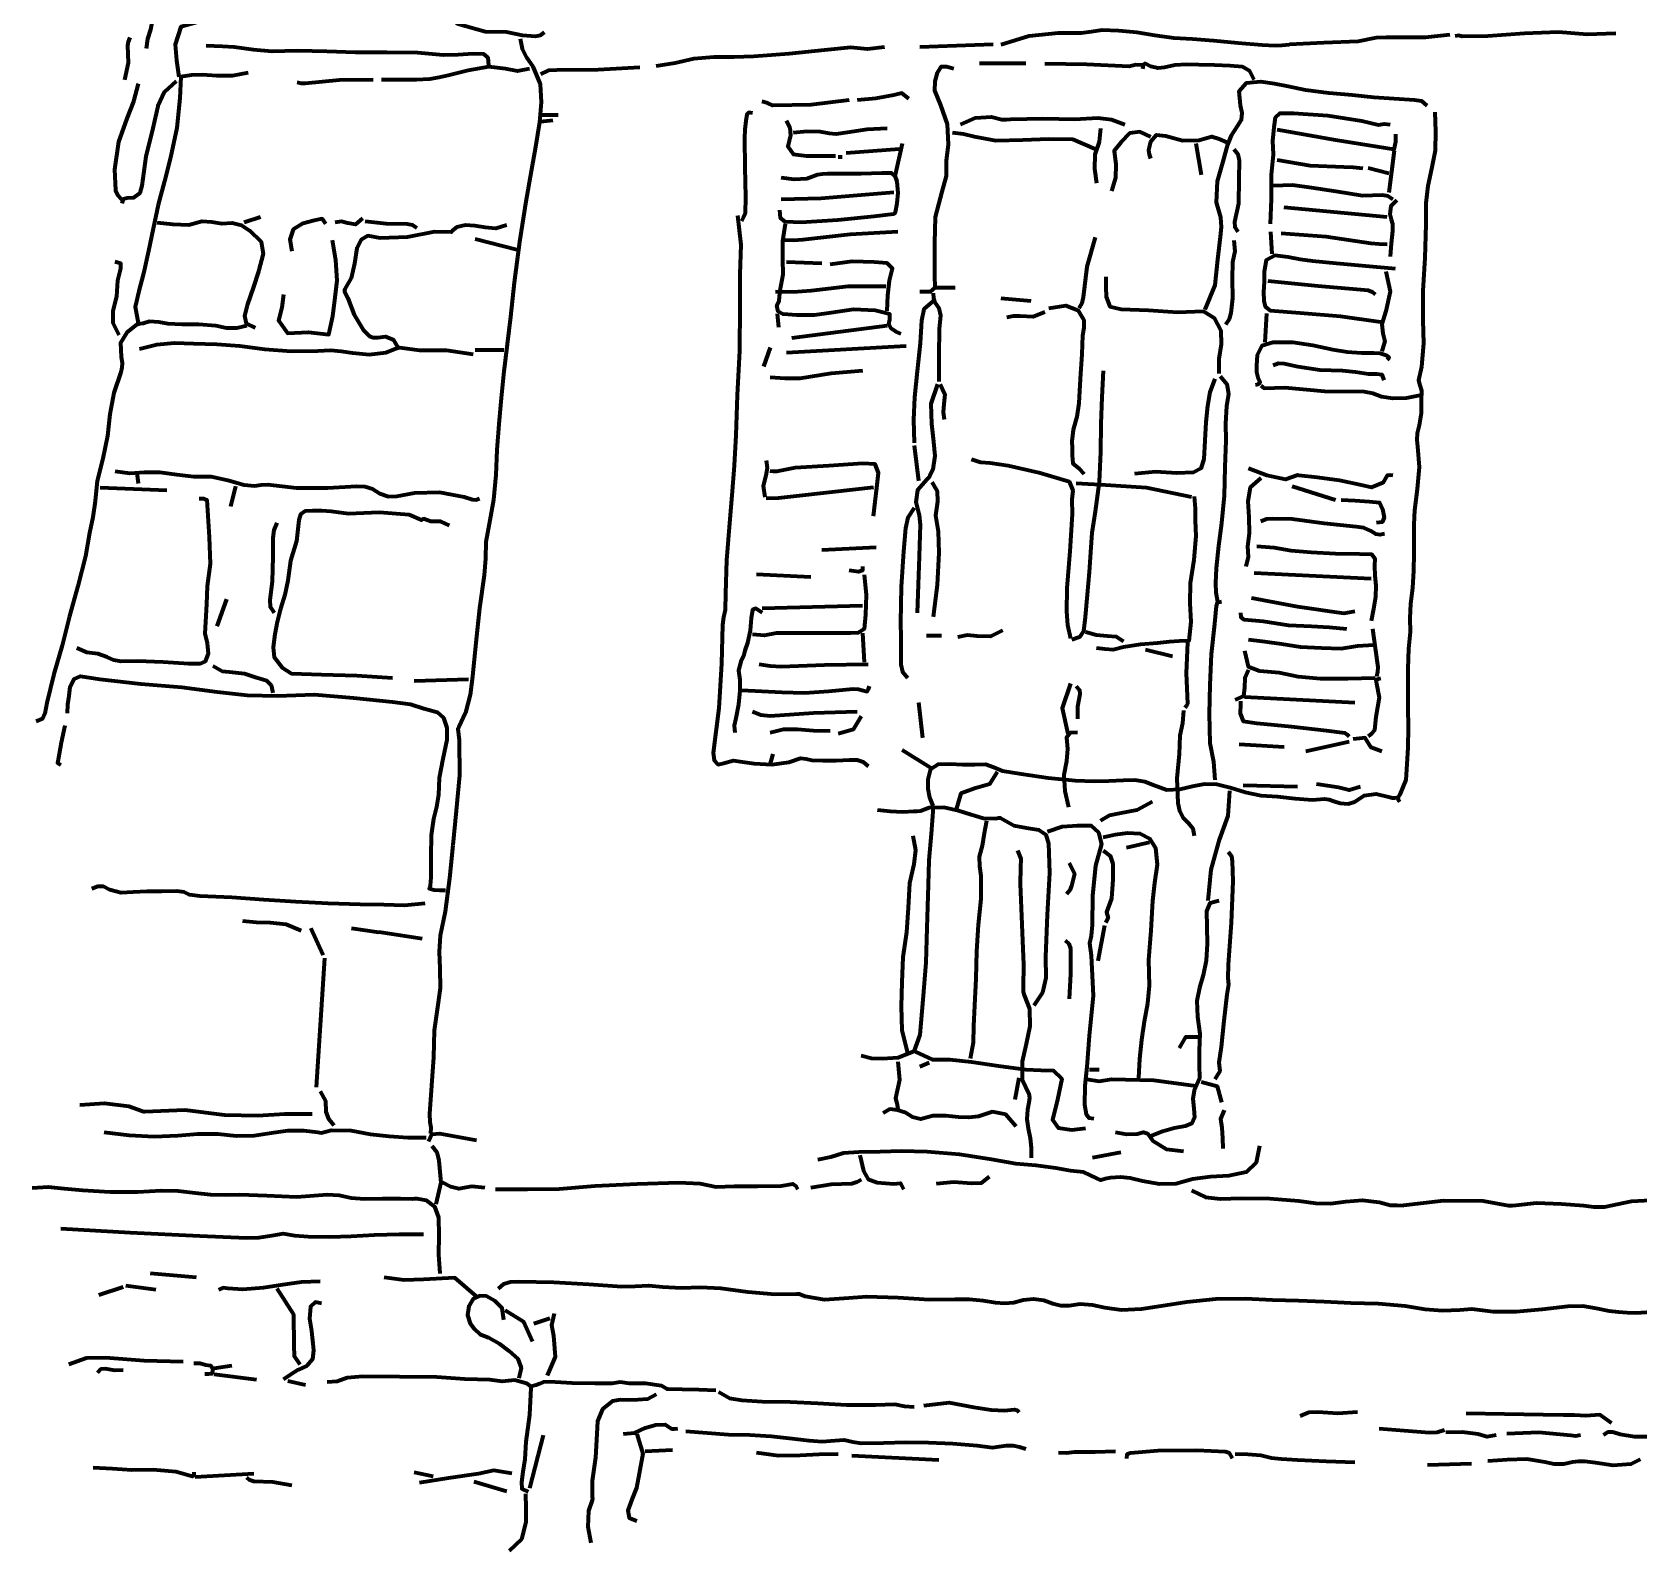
# Model space of a CAD drawing. Header units: inches. Extents: x 9 to 110, y 6 to 115.
# Drawn here: x 8.6 to 60.2, y 5.9 to 54.6 of the extents above; entities that cross this region are included whole.
import ezdxf

# ---------------------------------------------------------------- set-up
doc = ezdxf.new("R2010")
doc.units = ezdxf.units.IN
doc.header["$MEASUREMENT"] = 0
doc.layers.add('Calque 1', color=7, linetype='Continuous')

msp = doc.modelspace()

# ---------------------------------------------------------------- linework, layer by layer
at = {"layer": 'Calque 1', "color": 7, "lineweight": 70, "true_color": 0xffffff}
for points in [[(13.319, 57.491), (12.911, 57.242), (12.789, 56.807), (12.662, 56.115), (12.535, 55.291), (12.411, 54.647), (12.312, 54.354), (12.273, 54.045)], [(21.518, 55.397), (22.264, 54.839), (23.143, 54.584), (23.824, 54.582), (24.346, 54.473), (24.759, 54.437), (24.918, 54.47), (25.05, 54.569)], [(13.886, 54.874), (13.379, 54.74), (13.197, 54.176), (13.242, 53.653), (13.319, 53.13)], [(11.749, 54.394), (11.691, 54.259), (11.669, 54.135), (11.694, 53.581), (11.575, 53.042)], [(23.262, 53.5), (23.244, 53.739), (23.096, 53.861), (22.754, 53.868), (22.276, 53.837), (21.804, 53.834), (20.984, 53.899), (19.984, 53.911), (18.987, 53.912), (18.06, 53.947), (17.126, 53.972), (16.307, 53.95), (15.707, 54.003), (15.094, 54.083), (14.715, 54.108), (14.453, 54.12), (14.192, 54.133)], [(24.265, 54.351), (24.333, 54.037), (24.469, 53.753), (24.672, 53.467), (24.912, 52.904), (24.943, 52.317), (24.885, 51.68), (24.764, 50.892), (24.618, 50.106), (24.454, 49.139), (24.249, 47.842), (24.072, 46.54), (23.956, 45.434), (23.845, 44.557), (23.739, 43.679), (23.661, 42.829), (23.579, 41.999), (23.518, 41.166), (23.486, 40.361), (23.412, 39.569), (23.269, 38.793), (23.165, 38.216), (23.15, 37.684), (23.113, 37.153), (22.957, 36.089), (22.84, 34.983), (22.74, 33.906), (22.662, 33.31), (22.513, 32.735), (22.3, 32.279), (22.279, 32.249), (22.264, 32.218), (22.305, 31.862), (22.318, 30.724), (22.212, 29.592), (22.103, 28.493), (22.005, 27.428), (21.857, 26.366), (21.703, 25.599), (21.671, 25.07), (21.69, 24.535), (21.697, 23.903), (21.6, 23.226), (21.512, 22.548), (21.482, 21.691), (21.42, 20.784), (21.353, 19.876), (21.364, 19.61), (21.403, 19.431), (21.387, 19.246)], [(39.441, 54.176), (37.086, 54.089)], [(39.703, 54.176), (40.601, 54.448), (41.525, 54.542), (42.262, 54.545), (42.602, 54.593), (42.943, 54.64), (43.458, 54.621), (44.047, 54.567), (44.628, 54.471), (45.234, 54.386), (45.841, 54.349), (46.507, 54.3), (47.291, 54.226), (48.076, 54.157), (48.489, 54.135), (48.718, 54.154), (48.948, 54.176)], [(54.093, 54.482), (53.311, 54.393), (52.524, 54.398), (52.048, 54.391), (51.728, 54.38), (51.157, 54.267), (50.051, 54.226), (48.948, 54.176)], [(59.414, 54.525), (58.497, 54.493), (57.582, 54.566), (56.492, 54.523), (55.316, 54.434), (54.493, 54.428), (54.381, 54.456), (54.268, 54.438)], [(35.952, 54.089), (35.415, 54.02), (34.872, 54.071), (34.034, 53.987), (32.901, 53.877), (31.766, 53.787), (31.121, 53.767), (30.475, 53.767), (29.842, 53.712), (29.237, 53.57), (28.626, 53.479)], [(15.543, 53.261), (15.039, 53.168), (14.53, 53.164), (14.072, 53.196), (13.724, 53.183), (13.384, 53.132), (13.349, 52.451), (13.254, 51.496), (13.045, 50.55), (12.852, 49.789), (12.649, 49.029), (12.494, 48.274), (12.347, 47.549), (12.181, 46.823), (12.03, 46.26), (11.92, 45.756), (12.011, 45.237)], [(24.57, 53.391), (24.178, 53.32), (23.795, 53.389), (23.265, 53.451), (22.603, 53.341), (21.96, 53.182), (21.667, 53.116), (21.366, 53.056), (20.933, 53.041), (20.375, 53.041), (19.817, 53.042)], [(28.103, 53.435), (26.774, 53.357), (25.442, 53.347), (25.167, 53.341), (24.919, 53.217)], [(38.176, 53.391), (37.959, 53.458), (37.76, 53.451), (37.648, 53.266), (37.571, 52.989), (37.565, 52.693), (37.748, 52.221), (37.97, 51.618), (37.996, 50.96), (37.932, 50.443), (37.933, 49.946), (37.79, 49.451), (37.586, 48.631), (37.565, 47.805), (37.565, 47.164), (37.564, 46.772), (37.566, 46.362), (37.426, 46.24), (37.25, 46.24), (37.086, 46.24)], [(40.487, 53.566), (39.005, 53.566)], [(41.098, 53.566), (42.451, 53.542), (43.801, 53.477), (44.018, 53.527), (44.238, 53.522)], [(47.814, 53.042), (47.68, 53.318), (47.44, 53.457), (47.046, 53.485), (46.542, 53.503), (46.039, 53.518), (45.642, 53.526), (45.272, 53.513), (44.935, 53.435), (44.72, 53.413), (44.496, 53.47), (44.322, 53.563), (44.255, 53.512), (44.238, 53.391)], [(12.011, 52.912), (11.865, 52.341), (11.646, 51.793), (11.378, 51.053), (11.255, 50.162), (11.287, 49.5), (11.358, 49.338), (11.488, 49.205)], [(13.232, 52.999), (12.853, 52.65), (12.646, 52.197), (12.483, 51.492), (12.262, 50.576), (12.132, 49.641), (12.064, 49.403), (11.864, 49.253), (11.657, 49.24), (11.533, 49.215), (11.488, 49.074)], [(19.555, 53.042), (18.462, 53.027), (17.374, 52.915), (17.245, 52.925), (17.113, 52.955)], [(36.737, 52.432), (36.517, 52.606), (36.259, 52.549), (35.675, 52.437), (35.08, 52.388)], [(46.244, 45.673), (46.564, 46.451), (46.651, 47.279), (46.734, 48.003), (46.768, 48.315), (46.741, 48.626), (46.602, 49.099), (46.638, 49.789), (46.835, 50.461), (46.961, 50.929), (47.088, 51.252), (47.278, 51.555), (47.406, 51.76), (47.432, 51.98), (47.38, 52.215), (47.331, 52.674), (47.567, 52.944), (48.032, 52.983), (48.47, 52.923), (48.905, 52.836), (49.461, 52.716), (50.209, 52.618), (50.959, 52.552), (51.651, 52.486), (52.305, 52.438), (52.96, 52.4), (53.188, 52.364), (53.271, 52.29), (53.352, 52.214)], [(34.818, 52.388), (33.602, 52.237), (32.376, 52.22), (32.209, 52.286), (32.027, 52.345)], [(25.312, 51.734), (24.919, 51.691)], [(25.486, 51.909), (24.963, 51.909)], [(31.722, 51.974), (31.607, 51.991), (31.542, 51.922), (31.51, 51.726), (31.477, 51.447), (31.464, 51.167), (31.477, 50.225), (31.494, 49.283), (31.489, 48.751), (31.436, 48.629), (31.373, 48.507)], [(32.812, 51.734), (32.921, 51.508), (32.936, 51.259), (32.858, 50.899), (33.028, 50.655), (33.448, 50.6), (33.915, 50.599), (34.382, 50.6)], [(38.394, 51.603), (38.88, 51.815), (39.39, 51.856), (39.725, 51.767), (39.865, 51.765), (40.008, 51.779), (41.036, 51.803), (42.066, 51.781), (42.799, 51.814), (43.243, 51.766), (43.671, 51.603)], [(48.337, 48.42), (48.367, 49.211), (48.369, 50.005), (48.438, 50.641), (48.414, 51.077), (48.462, 51.516), (48.497, 51.826), (48.651, 51.974), (49.08, 51.974), (50.179, 51.893), (51.268, 51.727), (51.805, 51.594), (51.99, 51.629), (52.175, 51.603)], [(53.614, 51.996), (53.636, 51.384), (53.621, 50.775), (53.504, 50.18), (53.386, 49.635), (53.327, 49.085), (53.324, 48.397), (53.286, 47.332), (53.23, 46.268), (53.225, 45.33), (53.246, 44.581), (53.183, 43.836), (53.083, 43.402), (53.13, 43.241), (53.182, 43.072), (53.177, 42.747), (53.17, 42.349), (53.111, 41.957), (53.044, 41.707), (53.029, 41.491), (53.053, 41.283), (53.114, 40.61), (53.049, 39.912), (52.957, 39.232), (52.936, 38.775), (52.942, 38.318), (52.935, 37.845), (52.926, 37.294), (52.899, 36.746), (52.829, 36.233), (52.815, 35.774), (52.819, 35.318), (52.771, 34.786), (52.746, 34.163), (52.745, 33.538), (52.745, 32.904), (52.757, 32.264), (52.741, 31.627), (52.711, 31.091), (52.678, 30.588), (52.487, 30.115), (52.424, 30.015), (52.431, 29.946), (52.48, 29.886)], [(36.039, 51.473), (35.399, 51.44), (34.765, 51.349), (34.41, 51.292), (34.183, 51.315), (33.89, 51.371), (33.46, 51.382), (33.03, 51.342)], [(42.712, 50.818), (41.995, 51.122), (41.226, 51.133), (40.393, 51.099), (39.532, 51.077), (38.845, 51.207), (38.493, 51.295), (38.133, 51.342)], [(42.886, 51.473), (42.841, 51.048), (42.707, 50.646), (42.697, 50.182), (42.755, 49.728)], [(44.499, 51.211), (44.16, 51.374), (43.826, 51.33), (43.551, 51.037), (43.329, 50.76), (43.382, 50.327), (43.365, 49.897), (43.235, 49.467)], [(44.499, 50.513), (44.456, 50.643), (44.432, 50.782), (44.505, 51.056), (44.679, 51.27), (44.975, 51.245), (45.516, 51.087), (46.056, 51.104), (46.453, 51.221), (46.697, 51.149), (46.942, 51.036)], [(52.349, 51.298), (52.35, 51.054), (52.299, 50.8), (50.427, 51.107), (48.555, 51.429)], [(34.6, 50.557), (34.47, 50.557)], [(36.432, 50.818), (34.731, 50.688)], [(36.519, 50.993), (36.301, 49.99)], [(45.939, 50.993), (46.113, 49.99)], [(47.16, 50.818), (47.293, 50.652), (47.332, 50.452), (47.326, 49.857), (47.313, 49.069), (47.186, 48.488), (47.198, 48.314), (47.29, 48.158)], [(52.305, 50.775), (52.131, 49.423)], [(32.638, 49.903), (33.055, 49.852), (33.468, 49.874), (33.81, 49.998), (33.962, 50.028), (34.127, 50.032), (34.541, 50.033), (35.207, 50.031), (35.873, 50.056), (36.168, 50.058), (36.287, 49.958), (36.354, 49.774), (36.381, 49.419), (36.348, 49.072), (36.302, 48.794), (36.286, 48.747), (36.248, 48.727), (35.629, 48.656), (34.458, 48.537), (33.282, 48.463), (32.772, 48.479), (32.618, 48.605), (32.594, 48.856)], [(48.555, 50.47), (49.616, 50.292), (50.692, 50.247), (50.997, 50.238), (51.302, 50.208)], [(52.131, 50.033), (51.477, 50.208)], [(52.262, 49.205), (52.108, 49.302), (51.934, 49.342), (51.288, 49.319), (50.433, 49.461), (49.658, 49.575), (49.044, 49.657), (48.424, 49.641)], [(36.257, 49.423), (35.734, 49.378), (35.211, 49.337), (33.926, 49.237), (32.638, 49.205)], [(52.393, 49.183), (52.203, 48.982), (52.172, 48.728), (52.215, 48.556), (52.254, 48.424), (52.249, 48.196), (52.213, 47.784), (52.175, 47.373)], [(12.622, 48.464), (13.126, 48.41), (13.634, 48.386), (14.07, 48.51), (14.374, 48.479), (14.698, 48.427), (15.03, 48.454), (15.323, 48.374), (15.587, 48.202), (15.958, 47.842), (16.026, 47.455), (15.877, 46.893), (15.697, 46.37), (15.516, 45.847), (15.419, 45.472), (15.473, 45.219), (15.761, 45.084)], [(15.936, 48.638), (15.413, 48.464)], [(18.029, 48.42), (17.969, 48.512), (17.914, 48.582), (17.655, 48.528), (17.294, 48.427), (16.989, 48.237), (16.882, 47.916), (16.939, 47.548)], [(19.207, 48.594), (18.988, 48.399), (18.734, 48.438), (18.53, 48.493), (18.334, 48.464)], [(19.294, 48.507), (19.968, 48.435), (20.646, 48.422), (20.816, 48.39), (20.951, 48.289)], [(31.242, 48.682), (31.344, 47.743), (31.31, 46.803), (31.315, 45.783), (31.3, 44.349), (31.225, 42.92), (31.183, 41.643), (31.137, 40.672), (31.063, 39.703), (30.969, 38.689), (30.889, 37.628), (30.853, 36.565), (30.843, 36.043), (30.794, 35.801), (30.755, 35.555), (30.721, 34.315), (30.636, 32.882), (30.457, 31.456), (30.49, 31.219), (30.622, 31.078), (30.8, 31.119), (31.108, 31.203), (31.402, 31.168), (31.779, 31.109), (32.342, 31.08), (32.889, 31.156), (33.26, 31.278), (33.447, 31.261), (33.624, 31.217), (33.972, 31.208), (34.403, 31.205), (34.834, 31.228), (35.082, 31.232), (35.269, 31.159), (35.429, 31.02)], [(52.087, 48.638), (48.773, 48.943)], [(23.829, 48.376), (23.488, 48.268), (23.142, 48.305), (22.808, 48.358), (22.509, 48.378), (22.238, 48.313), (22.084, 48.191), (22.076, 48.169), (22.057, 48.156), (21.517, 48.165), (20.653, 47.991), (19.775, 47.965), (19.379, 48.034), (19.163, 47.901), (19.032, 47.635), (18.95, 47.15), (18.842, 46.673), (18.639, 46.321), (18.632, 46.292), (18.635, 46.258), (18.735, 46.034), (18.945, 45.506), (19.226, 45.019), (19.438, 44.82), (19.553, 44.779), (19.701, 44.777), (19.951, 44.801), (20.188, 44.706), (20.34, 44.452)], [(22.826, 47.94), (24.156, 47.591)], [(32.769, 48.42), (32.688, 47.861), (32.687, 47.282), (32.691, 46.793), (32.594, 46.283)], [(36.388, 48.158), (34.858, 48.077), (33.334, 47.903), (33.034, 47.883), (32.725, 47.897)], [(42.712, 47.984), (42.452, 47.037), (42.325, 46.064), (42.288, 45.876), (42.188, 45.716)], [(48.337, 48.158), (48.381, 47.461)], [(48.686, 48.115), (50.13, 48.009), (51.563, 47.8), (51.826, 47.781), (52.087, 47.766)], [(16.677, 46.152), (16.625, 45.731), (16.515, 45.318), (16.806, 44.909), (17.471, 44.946), (18.129, 44.867), (18.254, 45.455), (18.337, 46.052), (18.392, 46.597), (18.352, 47.249), (18.247, 47.897)], [(47.16, 47.897), (47.198, 47.539), (47.122, 47.186), (47.107, 46.657), (47.121, 46.04), (47.066, 45.558), (47.014, 45.361), (46.898, 45.193)], [(11.401, 44.844), (11.209, 45.231), (11.211, 45.631), (11.329, 46.093), (11.361, 46.607), (11.451, 46.985), (11.459, 47.147), (11.27, 47.199)], [(32.812, 47.199), (33.946, 47.155)], [(36.039, 45.629), (36.062, 46.12), (36.118, 46.605), (36.211, 46.989), (36.044, 47.16), (35.628, 47.194), (34.915, 47.209), (34.208, 47.112)], [(52.349, 46.981), (51.4, 47.061), (50.452, 47.143), (49.689, 47.217), (49.295, 47.276), (48.904, 47.349), (48.483, 47.399), (48.201, 47.258), (48.134, 46.895), (48.138, 46.564), (48.119, 46.238), (48.13, 45.954), (48.173, 45.763), (48.33, 45.639), (49.288, 45.566), (50.582, 45.454), (51.869, 45.28)], [(35.996, 46.414), (34.791, 46.408), (33.601, 46.269), (33.027, 46.223), (32.464, 46.24)], [(43.06, 46.719), (43.06, 46.552), (43.06, 46.384), (43.067, 46.073), (43.181, 45.767), (43.552, 45.681), (44.422, 45.65), (45.36, 45.589), (46.185, 45.622), (46.529, 45.405), (46.751, 45.003), (46.755, 44.561), (46.684, 44.094), (46.68, 43.623)], [(48.25, 46.588), (49.863, 46.435), (51.477, 46.291), (51.606, 46.236), (51.695, 46.152)], [(52.044, 46.894), (52.175, 46.248), (52.037, 45.619), (51.912, 45.205), (51.941, 44.898), (52.005, 44.645), (51.951, 44.472), (51.913, 44.321)], [(36.475, 44.888), (36.311, 44.961), (36.166, 45.067), (36.099, 45.2), (36.126, 45.349), (36.127, 45.522), (35.661, 45.642), (34.961, 45.67), (34.246, 45.563), (33.705, 45.486), (33.143, 45.493), (32.707, 45.518), (32.541, 45.603), (32.506, 45.8), (32.571, 45.962), (32.585, 46.078), (32.594, 46.196)], [(37.522, 45.934), (37.218, 45.683), (37.141, 45.319), (37.101, 44.591), (37.004, 43.694), (36.921, 42.858), (36.887, 42.131), (36.912, 41.399)], [(37.522, 46.196), (37.525, 46.039), (37.571, 45.891), (37.704, 45.711), (37.748, 45.482), (37.709, 45.044), (37.703, 44.202), (37.697, 43.361)], [(38.22, 46.37), (37.609, 46.37)], [(40.662, 45.934), (39.703, 46.021)], [(32.507, 45.542), (32.551, 45.106)], [(41.098, 45.585), (40.72, 45.435), (40.313, 45.456), (40.093, 45.454), (39.877, 45.411)], [(41.229, 45.716), (41.775, 45.805), (42.156, 45.649), (42.353, 45.328), (42.355, 45.081), (42.312, 44.838), (42.288, 44.234), (42.236, 43.449), (42.195, 42.663), (42.123, 42.233), (42.011, 41.815), (41.97, 41.453), (41.977, 41.223), (41.974, 40.995), (41.996, 40.73), (42.199, 40.576), (42.363, 40.396)], [(48.206, 45.542), (48.163, 44.626)], [(15.5, 45.149), (15.174, 45.068), (14.846, 45.077), (14.498, 45.144), (13.956, 45.195), (13.417, 45.19), (12.961, 45.208), (12.672, 45.266), (12.378, 45.283), (12.175, 45.227), (12.068, 45.209), (11.957, 45.176), (11.647, 44.937), (11.448, 44.6), (11.461, 44.151), (11.496, 43.949), (11.49, 43.809), (11.45, 43.664), (11.235, 42.998), (11.099, 42.314), (11.028, 41.62), (10.875, 40.89), (10.695, 40.178), (10.634, 39.521), (10.559, 39.008), (10.455, 38.509), (10.325, 37.764), (10.078, 36.797), (9.811, 35.837), (9.574, 34.898), (9.307, 33.98), (9.079, 33.052), (9.022, 32.715), (8.947, 32.541), (8.74, 32.459)], [(36.039, 45.149), (32.987, 44.757)], [(12.055, 44.408), (12.615, 44.548), (13.184, 44.599), (13.79, 44.584), (14.53, 44.561), (15.272, 44.51), (16.07, 44.397), (16.92, 44.332), (17.776, 44.346), (18.186, 44.363), (18.524, 44.339), (18.892, 44.287), (19.423, 44.233), (19.957, 44.29), (20.28, 44.419), (20.345, 44.443), (20.41, 44.451), (21.039, 44.368), (21.906, 44.366), (22.761, 44.234)], [(23.742, 44.364), (22.826, 44.364)], [(32.289, 44.452), (32.071, 43.841)], [(36.65, 44.495), (32.812, 44.277)], [(47.857, 43.252), (47.949, 43.279), (48.005, 43.331), (47.952, 43.452), (47.896, 43.658), (47.9, 43.868), (47.921, 44.22), (48.067, 44.515), (48.424, 44.622), (49.051, 44.621), (49.701, 44.533), (50.339, 44.392), (50.802, 44.313), (51.262, 44.285), (51.66, 44.281), (51.861, 44.27), (52.046, 44.209), (52.133, 44.14), (52.135, 44.124), (52.131, 44.107), (52.12, 44.09), (52.104, 44.075), (52.087, 44.059)], [(48.424, 43.885), (48.598, 43.949), (48.775, 43.94), (49.213, 43.84), (49.927, 43.735), (50.648, 43.715), (51.067, 43.675), (51.484, 43.61), (51.754, 43.612), (51.914, 43.584), (51.978, 43.405)], [(35.254, 43.71), (34.246, 43.622), (33.247, 43.458), (32.771, 43.454), (32.289, 43.492)], [(42.973, 43.71), (42.924, 42.856), (42.901, 42.001), (42.89, 41.106), (42.84, 40.147), (42.716, 39.189), (42.61, 38.508), (42.569, 37.885), (42.523, 37.243), (42.456, 36.522), (42.389, 35.8), (42.336, 35.351), (42.21, 35.161), (41.97, 35.076)], [(46.549, 43.449), (46.389, 43.025), (46.323, 42.58), (46.264, 42.063), (46.228, 41.47), (46.2, 40.876), (46.101, 40.573), (45.856, 40.448), (45.337, 40.42), (44.655, 40.464), (43.976, 40.396)], [(46.724, 43.536), (46.936, 43.275), (46.989, 42.97), (46.923, 42.575), (46.9, 42.019), (46.908, 41.466), (46.879, 40.616), (46.856, 39.692), (46.769, 38.816), (46.667, 38.097), (46.592, 37.374), (46.574, 36.897), (46.591, 36.595), (46.636, 36.297)], [(37.653, 43.274), (37.442, 42.65), (37.463, 42.007), (37.53, 41.426), (37.569, 40.981), (37.505, 40.538), (37.415, 40.342), (37.371, 40.277), (37.309, 40.216), (37.019, 39.88), (36.962, 39.489), (37.068, 39.073), (37.099, 38.764), (37.087, 38.45), (37.065, 37.747), (37.033, 36.847), (36.999, 35.948)], [(37.74, 43.274), (37.887, 42.96), (37.862, 42.621), (37.837, 42.379), (37.871, 42.14)], [(48.032, 43.231), (48.085, 43.187), (48.138, 43.152), (48.8, 43.175), (50.071, 43.056), (51.348, 43.041), (51.619, 42.992), (51.902, 42.879), (52.263, 42.832), (52.701, 42.834), (53.134, 42.925)], [(36.912, 41.312), (37.042, 40.178)], [(32.158, 40.832), (32.196, 40.597), (32.15, 40.346), (32.061, 40.012), (32.115, 39.655)], [(35.603, 39.044), (35.653, 39.498), (35.705, 39.952), (35.762, 40.429), (35.656, 40.707), (35.256, 40.734), (34.171, 40.662), (33.086, 40.59), (32.5, 40.478), (32.395, 40.478), (32.289, 40.483)], [(38.743, 40.876), (39.037, 40.78), (39.343, 40.754), (39.924, 40.67), (40.907, 40.448), (41.88, 40.155), (42.002, 39.866), (41.969, 39.581), (41.972, 39.11), (41.901, 37.92), (41.805, 36.731), (41.798, 35.988), (41.828, 35.55), (41.927, 35.119)], [(11.27, 40.483), (11.739, 40.42), (12.211, 40.455), (12.702, 40.455), (13.253, 40.381), (13.8, 40.32), (14.353, 40.321), (14.883, 40.201), (15.404, 40.048), (15.739, 40.015), (15.956, 40.051), (16.173, 40.058), (17.089, 39.948), (18.094, 39.957), (19.019, 40.007), (19.286, 39.993), (19.534, 39.919), (19.768, 39.766), (20.038, 39.676), (20.309, 39.685), (20.877, 39.796), (21.681, 39.81), (22.475, 39.66), (22.741, 39.579), (22.849, 39.569), (22.957, 39.611)], [(11.967, 40.44), (12.011, 40.091)], [(48.032, 40.265), (47.688, 39.96), (47.609, 39.522), (47.64, 39.012), (47.654, 38.503), (47.598, 38.067), (47.621, 37.741), (47.552, 37.431)], [(52.262, 40.352), (52.168, 40.356), (52.081, 40.349), (51.944, 40.117), (51.585, 39.967), (51.201, 40.05), (50.557, 40.189), (49.833, 40.284), (49.249, 40.353), (49.232, 40.355), (49.215, 40.354), (48.822, 40.222), (48.224, 40.347), (47.639, 40.57)], [(10.79, 39.96), (12.927, 39.873)], [(15.129, 40.004), (14.976, 39.349)], [(35.603, 39.96), (34.273, 39.809), (32.942, 39.66), (32.553, 39.622), (32.158, 39.611)], [(37.478, 40.134), (37.649, 39.845), (37.656, 39.515), (37.591, 39.06), (37.673, 38.557), (37.699, 37.871), (37.647, 36.841), (37.522, 35.817)], [(45.808, 39.655), (44.361, 39.955), (42.886, 40.049), (42.493, 40.066), (42.101, 40.091)], [(49.035, 40.004), (50.43, 39.567)], [(13.973, 39.611), (14.108, 39.611), (14.213, 39.563), (14.233, 39.222), (14.293, 38.365), (14.326, 37.51), (14.225, 36.797), (14.205, 36.224), (14.172, 35.653), (14.148, 35.275), (14.23, 34.967), (14.261, 34.636), (14.162, 34.387), (13.99, 34.305), (13.637, 34.309), (12.813, 34.359), (11.988, 34.389), (11.456, 34.381), (11.23, 34.428), (11.016, 34.523), (10.717, 34.633), (10.367, 34.666), (10.049, 34.814)], [(21.997, 38.739), (21.717, 38.876), (21.398, 38.869), (21.164, 38.955), (21.135, 38.94), (21.098, 38.918), (20.709, 39.082), (19.742, 39.16), (18.762, 39.118), (18.203, 39.196), (17.907, 39.211), (17.609, 39.216), (17.372, 39.201), (17.215, 39.098), (17.167, 38.914), (17.091, 38.246), (16.894, 37.606), (16.808, 36.984), (16.719, 36.52), (16.576, 36.075), (16.466, 35.655), (16.392, 35.257), (16.341, 34.847), (16.378, 34.517), (16.631, 34.195), (16.933, 33.994), (17.893, 33.97), (19.03, 33.931), (20.166, 33.855)], [(36.912, 39.306), (36.699, 39.005), (36.627, 38.655), (36.567, 37.911), (36.488, 36.779), (36.473, 35.643), (36.482, 35.154), (36.478, 34.666), (36.476, 34.29), (36.537, 34.053), (36.694, 33.855)], [(45.895, 39.676), (45.918, 39.287), (45.921, 38.901), (45.949, 38.397), (45.882, 37.64), (45.766, 36.897), (45.747, 36.252), (45.785, 35.656), (45.724, 35.049), (45.411, 35.029), (45.099, 35.008), (44.712, 34.966), (44.167, 34.929), (43.626, 34.843), (43.288, 34.756), (43.024, 34.779), (42.755, 34.814)], [(50.605, 39.567), (51.052, 39.542), (51.501, 39.513), (51.833, 39.477), (51.934, 39.268), (51.983, 38.998), (51.923, 38.851), (51.738, 38.826)], [(16.459, 38.826), (16.366, 38.592), (16.33, 38.344), (16.329, 37.735), (16.309, 36.949), (16.235, 36.355), (16.243, 36.137), (16.372, 35.948)], [(52, 38.477), (51.859, 38.442), (51.721, 38.47), (51.546, 38.571), (51.331, 38.664), (51.085, 38.704), (50.056, 38.808), (49.03, 38.944), (48.412, 38.957), (48.216, 38.948), (48.032, 38.87)], [(35.691, 38.041), (33.946, 37.954)], [(47.901, 38.085), (48.457, 38.038), (49.006, 37.94), (49.649, 37.894), (50.422, 37.847), (51.191, 37.837), (51.581, 37.822), (51.688, 37.684), (51.677, 37.453), (51.682, 37.131), (51.715, 36.815), (51.712, 36.458), (51.644, 36.072), (51.564, 35.686)], [(35.298, 37.169), (35.367, 36.525), (35.344, 35.878), (35.302, 35.422), (35.116, 35.306), (34.862, 35.294), (33.989, 35.286), (33.117, 35.289), (32.487, 35.295), (32.107, 35.213), (31.722, 35.25)], [(33.597, 37.082), (31.853, 37.169)], [(35.254, 37.431), (35.253, 37.296), (35.123, 37.255), (34.971, 37.28), (34.818, 37.3)], [(51.564, 37.038), (47.814, 37.213)], [(14.846, 36.384), (14.54, 35.512)], [(35.254, 36.166), (32.027, 36.079)], [(46.767, 36.297), (46.63, 36.266), (46.595, 36.152), (46.542, 35.59), (46.436, 34.613), (46.395, 33.637), (46.373, 32.703), (46.394, 31.766), (46.506, 31.168), (46.528, 30.88), (46.549, 30.584)], [(47.727, 36.428), (49.202, 36.145), (50.691, 35.931), (50.873, 35.964), (51.041, 35.992)], [(32.027, 35.948), (31.825, 36.083), (31.717, 36.038), (31.676, 35.77), (31.644, 35.374), (31.565, 34.982), (31.48, 34.735), (31.434, 34.552), (31.343, 34.368), (31.273, 34.094), (31.316, 33.793), (31.316, 33.444), (31.275, 32.999), (31.19, 32.561), (31.13, 32.333), (31.147, 32.22), (31.155, 32.11)], [(47.378, 35.948), (47.384, 35.809), (47.484, 35.732), (48.101, 35.671), (48.92, 35.549), (49.659, 35.511), (50.22, 35.486), (50.779, 35.425)], [(35.254, 35.294), (35.298, 34.356)], [(37.784, 35.207), (37.304, 35.207)], [(39.746, 35.381), (39.36, 35.187), (38.913, 35.194), (38.617, 35.229), (38.307, 35.163)], [(42.406, 35.337), (42.749, 35.238), (43.104, 35.206), (43.386, 35.183), (43.627, 35.032)], [(51.651, 34.901), (51.132, 34.869), (50.61, 34.788), (49.98, 34.811), (49.306, 34.838), (48.688, 34.942), (48.163, 35.01), (47.639, 35.076)], [(51.608, 35.425), (51.696, 34.814), (51.778, 34.203), (51.768, 34.052), (51.738, 33.898)], [(44.325, 34.77), (45.197, 34.552)], [(45.677, 34.989), (45.632, 34.007), (45.673, 33.026), (45.644, 32.962), (45.59, 32.895)], [(47.508, 34.727), (47.624, 34.219), (47.985, 34.08), (48.621, 34.034), (49.231, 33.904), (49.938, 33.835), (50.817, 33.841), (51.695, 33.855)], [(14.41, 34.247), (14.707, 34.073), (15.042, 34.043), (15.421, 33.996), (15.803, 33.864), (16.125, 33.775), (16.275, 33.619), (16.328, 33.375)], [(35.429, 34.291), (34.033, 34.265), (32.637, 34.211), (32.291, 34.232), (31.94, 34.291)], [(47.639, 34.116), (47.515, 33.847), (47.504, 33.55), (47.469, 33.269), (47.203, 33.157)], [(9.743, 32.721), (9.758, 33), (9.794, 33.276), (9.831, 33.566), (9.947, 33.819), (10.164, 33.909), (10.786, 33.814), (12.095, 33.669), (13.409, 33.561), (14.543, 33.41), (15.512, 33.306), (16.484, 33.283), (17.656, 33.319), (18.917, 33.219), (20.174, 33.09), (20.753, 33.012), (21.176, 32.877), (21.603, 32.754), (21.811, 32.579), (21.912, 32.256), (21.91, 31.875), (21.791, 31.263), (21.67, 30.652), (21.645, 30.104), (21.583, 29.72), (21.489, 29.34), (21.412, 28.808), (21.398, 28.128), (21.398, 27.452), (21.38, 27.195), (21.364, 27.149), (21.345, 27.102), (21.495, 27.054), (21.681, 27.051), (21.867, 27.052)], [(20.864, 33.767), (22.608, 33.811)], [(31.373, 33.462), (32.019, 33.428), (32.664, 33.403), (33.384, 33.379), (34.169, 33.427), (34.949, 33.505), (35.11, 33.497), (35.266, 33.455), (35.403, 33.419), (35.443, 33.497), (35.472, 33.593)], [(41.927, 33.68), (41.657, 32.886), (41.839, 32.067)], [(42.101, 33.593), (42.216, 33.478), (42.227, 33.334), (42.143, 32.943), (42.145, 32.546)], [(51.869, 33.833), (51.717, 33.796), (51.735, 33.667), (51.828, 33.223), (51.723, 32.608), (51.678, 32.167), (51.59, 32.074), (51.477, 31.98)], [(37.042, 33.07), (37.173, 31.936)], [(47.378, 33.113), (47.378, 33.061), (47.378, 33.009), (47.362, 32.715), (47.464, 32.471), (47.9, 32.409), (49.018, 32.3), (50.134, 32.171), (50.728, 32.094), (50.798, 32.041), (50.866, 31.98)], [(47.508, 33.244), (51.041, 33.07)], [(35.08, 32.764), (33.683, 32.729), (32.291, 32.626), (31.99, 32.664), (31.722, 32.764)], [(35.211, 32.634), (34.952, 32.204), (34.47, 32.067)], [(45.546, 32.808), (45.513, 32.403), (45.433, 32.006), (45.408, 31.413), (45.336, 30.63), (45.363, 29.841), (45.424, 29.588), (45.539, 29.37), (45.713, 29.196), (45.847, 29.021), (45.895, 28.796)], [(9.656, 32.328), (9.546, 31.783), (9.442, 31.238), (9.428, 31.13), (9.525, 31.064)], [(32.289, 32.11), (32.716, 32.216), (33.163, 32.208), (33.683, 32.164), (34.208, 32.154)], [(42.145, 32.11), (41.917, 32.094), (41.796, 31.948), (41.823, 31.582), (41.791, 31.188), (41.705, 30.752), (41.739, 30.224), (41.861, 29.712)], [(37.435, 30.977), (36.519, 31.543)], [(48.773, 31.631), (47.334, 31.718)], [(50.866, 31.805), (49.471, 31.5)], [(51.913, 31.5), (51.571, 31.623), (51.379, 31.935), (51.192, 31.914), (50.997, 31.892)], [(32.376, 31.413), (32.289, 31.107)], [(37.522, 29.755), (37.414, 30.019), (37.354, 30.293), (37.352, 30.601), (37.447, 30.937), (37.678, 31.09), (38.064, 31.098), (38.458, 31.077), (38.854, 31.075), (39.201, 31.086), (39.466, 30.991), (39.74, 30.871), (40.338, 30.778), (41.204, 30.655), (42.072, 30.563), (42.677, 30.541), (43.148, 30.555), (43.62, 30.581), (43.983, 30.585), (44.306, 30.529), (44.606, 30.411), (45.016, 30.27), (45.428, 30.283), (45.832, 30.384), (46.227, 30.463), (46.616, 30.451), (47.05, 30.341), (47.532, 30.195), (48.036, 30.086), (48.568, 30.048), (49.129, 29.987), (49.692, 29.949), (50.069, 29.979), (50.224, 29.959), (50.372, 29.908), (50.576, 29.834), (50.828, 29.818), (51.031, 29.877), (51.348, 30.08), (51.729, 30.133), (52.122, 30.04), (52.238, 30.009), (52.315, 30.012), (52.393, 30.017)], [(39.572, 30.846), (39.327, 30.448), (38.874, 30.321), (38.405, 30.15), (38.263, 29.668)], [(51.215, 30.366), (50.866, 30.257), (50.52, 30.346), (50.171, 30.39), (49.82, 30.453)], [(47.029, 30.235), (46.966, 29.43), (46.691, 28.66), (46.426, 27.702), (46.331, 26.703)], [(49.209, 30.366), (47.465, 30.41)], [(37.522, 29.712), (37.448, 28.859), (37.375, 28.005), (37.36, 27.215), (37.332, 26.527), (37.309, 25.838), (37.277, 24.732), (37.182, 23.526), (37.094, 22.403), (36.894, 21.873), (36.392, 21.67), (35.88, 21.639), (35.542, 21.648), (35.211, 21.732)], [(35.734, 29.625), (36.142, 29.587), (36.549, 29.564), (36.892, 29.585), (37.001, 29.586), (37.112, 29.596), (37.388, 29.695), (37.857, 29.709), (38.327, 29.598), (38.737, 29.471), (39.122, 29.359), (39.526, 29.351), (39.617, 29.37), (39.668, 29.372), (39.737, 29.325), (40.105, 29.12), (40.513, 29.043), (40.909, 28.985), (41.131, 28.833), (41.221, 28.542), (41.252, 27.609), (41.178, 26.26), (41.123, 24.91), (41.127, 24.234), (41.027, 23.763), (40.749, 23.345)], [(44.543, 29.886), (44.046, 29.614), (43.495, 29.503), (43.169, 29.44), (42.886, 29.276)], [(39.223, 29.276), (39.153, 28.872), (39.091, 28.465), (38.996, 28.114), (39.002, 27.816), (39.044, 27.505), (39.045, 26.771), (38.964, 25.934), (38.911, 25.089), (38.887, 24.217), (38.847, 23.345), (38.809, 22.684), (38.799, 22.16), (38.7, 21.644)], [(41.185, 28.927), (41.655, 29.086), (42.144, 29.125), (42.58, 29.12), (42.824, 28.893), (42.913, 28.52), (42.728, 27.828), (42.626, 26.881), (42.622, 25.924), (42.589, 25.582), (42.531, 25.343), (42.582, 24.948), (42.651, 23.66), (42.517, 22.378), (42.442, 21.383), (42.38, 20.774), (42.375, 20.162), (42.43, 19.863), (42.508, 19.751), (42.668, 19.726)], [(42.973, 28.752), (43.361, 28.838), (43.754, 28.885), (44.146, 28.866), (44.453, 28.7), (44.645, 28.398), (44.708, 27.873), (44.619, 27.286), (44.554, 26.703), (44.505, 25.755), (44.427, 24.809), (44.448, 23.983), (44.39, 23.413), (44.285, 22.841), (44.202, 22.247), (44.133, 21.643), (44.107, 21.034)], [(36.868, 28.796), (36.945, 28.332), (36.901, 27.879), (36.753, 27.276), (36.72, 26.484), (36.657, 25.698), (36.545, 24.9), (36.511, 24.094), (36.492, 23.319), (36.515, 22.562), (36.694, 21.819)], [(44.456, 28.578), (43.715, 28.404)], [(40.226, 28.316), (40.325, 28.054), (40.321, 27.78), (40.309, 27.25), (40.363, 25.95), (40.413, 24.65), (40.401, 23.934), (40.406, 23.801), (40.436, 23.68), (40.608, 23.24), (40.616, 22.686), (40.498, 22.121), (40.371, 21.55), (40.377, 20.975), (40.581, 20.522), (40.603, 20.388), (40.585, 20.234), (40.539, 20.01), (40.521, 19.706), (40.561, 19.408), (40.633, 19.097), (40.658, 18.78), (40.662, 18.461)], [(41.883, 27.924), (42.054, 27.568), (41.96, 27.182), (41.902, 27.053), (41.796, 26.921)], [(42.973, 28.316), (43.197, 28.15), (43.281, 27.897), (43.281, 27.387), (43.242, 26.784), (43.081, 26.341), (43.135, 26.163), (43.06, 26.005)], [(46.985, 28.273), (47.086, 28.14), (47.114, 27.981), (47.129, 27.342), (47.078, 26), (46.986, 24.661), (46.976, 24.227), (46.993, 24.025), (46.943, 23.704), (46.844, 22.862), (46.759, 22.019), (46.685, 21.522), (46.713, 21.238), (46.549, 20.99)], [(21.212, 26.616), (20.555, 26.556), (19.895, 26.579), (19.131, 26.586), (18.103, 26.617), (17.074, 26.679), (16.046, 26.741), (15.018, 26.81), (13.989, 26.854), (13.663, 26.897), (13.488, 26.985), (13.25, 27.013), (12.769, 27.007), (12.286, 27.01), (11.848, 26.989), (11.471, 26.966), (11.102, 27.059), (10.901, 27.163), (10.716, 27.161), (10.528, 27.095)], [(46.68, 26.703), (46.391, 26.629), (46.282, 26.373), (46.298, 25.87), (46.309, 25.328), (46.271, 24.79), (46.183, 24.321), (46.062, 23.918), (45.976, 23.499), (45.999, 22.981), (46.075, 22.441), (46.054, 21.909), (46.049, 21.46), (46.059, 21.007), (45.886, 20.62), (45.848, 20.357), (45.881, 20.048), (45.904, 19.758), (45.815, 19.564), (45.613, 19.474), (45.249, 19.42), (44.87, 19.305), (44.499, 19.159)], [(17.244, 25.744), (16.762, 25.95), (16.241, 26.001), (15.805, 26.009), (15.369, 26.049)], [(17.549, 25.831), (17.942, 24.959)], [(18.858, 25.831), (19.73, 25.7)], [(43.017, 25.918), (42.799, 24.784)], [(21.125, 25.482), (19.73, 25.7)], [(41.752, 25.438), (41.869, 25.327), (41.927, 25.177), (41.919, 24.369), (41.883, 23.563)], [(17.985, 24.871), (17.724, 20.729)], [(45.415, 21.993), (45.623, 22.339), (46.026, 22.342)], [(36.955, 21.862), (37.482, 21.618), (38.053, 21.613), (38.742, 21.546), (39.612, 21.416), (40.485, 21.299), (40.974, 21.276), (41.369, 21.264), (41.642, 20.999), (41.511, 20.331), (41.341, 19.677), (41.529, 19.428), (41.97, 19.366), (42.406, 19.42)], [(36.388, 21.557), (36.435, 20.963), (36.308, 20.376), (36.35, 20.218), (36.388, 20.031)], [(37.391, 21.513), (37.086, 21.383)], [(42.537, 21.295), (42.842, 21.295)], [(40.269, 21.034), (40.139, 20.336)], [(42.45, 20.99), (42.842, 20.923), (43.235, 20.983), (44.593, 20.958), (45.939, 20.772)], [(46.113, 20.903), (46.626, 20.762), (46.767, 20.249)], [(10.136, 20.162), (10.931, 20.212), (11.715, 20.125), (12.124, 19.975), (12.178, 19.952), (12.228, 19.947), (13.507, 20.002), (14.776, 19.841), (15.849, 19.822), (16.72, 19.878), (17.593, 19.878)], [(17.855, 20.598), (18.024, 20.296), (18.034, 19.942), (18.123, 19.71), (18.291, 19.507)], [(40.182, 19.464), (39.852, 19.855), (39.416, 19.94), (38.972, 19.788), (38.657, 19.752), (38.328, 19.771), (37.925, 19.807), (37.506, 19.806), (37.111, 19.707), (36.853, 19.766), (36.624, 19.919), (36.369, 19.996), (36.132, 20.019), (35.909, 19.9)], [(46.854, 19.987), (46.739, 19.709), (46.782, 19.422), (46.799, 19.093), (46.811, 18.766)], [(10.921, 19.289), (11.722, 19.187), (12.526, 19.151), (13.285, 19.183), (13.928, 19.23), (14.57, 19.23), (15.171, 19.164), (15.733, 19.179), (16.293, 19.264), (16.81, 19.341), (17.325, 19.345), (17.776, 19.291), (17.832, 19.273), (17.897, 19.266), (18.216, 19.351), (18.841, 19.336), (19.464, 19.225), (20.066, 19.162), (20.66, 19.113), (21.256, 19.115)], [(21.322, 18.984), (21.434, 19.223), (21.692, 19.242), (22.281, 19.14), (22.87, 19.028)], [(43.366, 19.289), (43.719, 19.223), (44.077, 19.228), (44.267, 19.288), (44.396, 19.245), (44.556, 19.018), (45, 18.737), (45.546, 18.679)], [(21.431, 18.853), (21.595, 18.645), (21.658, 18.374), (21.727, 17.667), (21.561, 16.978)], [(47.988, 18.853), (47.884, 18.315), (47.556, 18), (46.999, 17.89), (46.419, 17.856), (45.84, 17.775), (45.301, 17.626), (44.78, 17.615), (44.233, 17.711), (43.834, 17.808), (43.525, 17.841), (43.21, 17.827), (43.039, 17.788), (42.899, 17.751), (42.754, 17.806), (42.356, 18.002), (41.924, 18.049), (41.457, 18.132), (40.808, 18.219), (40.17, 18.266), (39.387, 18.411), (38.359, 18.571), (37.327, 18.657), (36.501, 18.674), (35.815, 18.652), (35.13, 18.641), (34.645, 18.608), (34.232, 18.49), (33.815, 18.395)], [(43.54, 18.635), (42.624, 18.461)], [(35.167, 18.548), (35.277, 18.042), (35.427, 17.777), (35.72, 17.668), (36.257, 17.626), (36.466, 17.655), (36.563, 17.458)], [(8.61, 17.501), (9.126, 17.53), (9.639, 17.485), (10.225, 17.427), (11.113, 17.373), (12, 17.37), (12.752, 17.415), (13.297, 17.401), (13.845, 17.343), (14.337, 17.287), (14.803, 17.281), (15.275, 17.287), (16.141, 17.255), (17.107, 17.217), (18.073, 17.283), (18.465, 17.266), (18.849, 17.178), (19.278, 17.151), (19.854, 17.158), (20.431, 17.154), (20.808, 17.153), (20.886, 17.154), (20.963, 17.154), (21.247, 17.102), (21.523, 16.902), (21.646, 16.546), (21.661, 15.969), (21.642, 15.36), (21.692, 14.754)], [(23.131, 17.501), (22.717, 17.539), (22.299, 17.465), (22.038, 17.536), (21.779, 17.676)], [(23.48, 17.458), (24.505, 17.457), (25.529, 17.471), (26.675, 17.568), (28.018, 17.628), (29.36, 17.669), (30.045, 17.642), (30.555, 17.528), (31.132, 17.556), (31.885, 17.558), (32.644, 17.564), (33.017, 17.633), (33.106, 17.57), (33.161, 17.458)], [(35.211, 17.763), (35.066, 17.678), (34.906, 17.633), (34.247, 17.608), (33.597, 17.501)], [(39.31, 17.85), (39.058, 17.651), (38.744, 17.636), (38.176, 17.685), (37.609, 17.632)], [(45.808, 17.414), (46.256, 17.207), (46.735, 17.151), (47.399, 17.17), (48.322, 17.164), (49.247, 17.084), (49.789, 17.014), (50.264, 17.001), (50.756, 17.062), (51.292, 17.109), (51.831, 17.044), (52.174, 16.942), (52.394, 16.942), (52.611, 16.935)], [(62.379, 17.022), (61.148, 17.127), (59.925, 17.067), (59.055, 16.877), (58.708, 16.877), (58.388, 16.92), (57.68, 16.981), (56.875, 17.006), (56.207, 16.933), (56.089, 16.921), (55.971, 16.928), (55.16, 17.077), (53.885, 17.081), (52.611, 16.935)], [(9.525, 16.193), (11.756, 16.071), (13.987, 15.959), (15.482, 15.902), (15.886, 15.906), (16.296, 15.977), (16.663, 16.038), (17.034, 15.974), (17.469, 15.937), (18.156, 15.932), (18.844, 15.946), (19.591, 15.995), (20.38, 16.011), (21.169, 16.019)], [(13.886, 14.623), (12.404, 14.754)], [(17.855, 14.492), (17.25, 14.479), (16.653, 14.394), (16.03, 14.299), (15.374, 14.238), (14.884, 14.277), (14.732, 14.29), (14.584, 14.231)], [(22.87, 14.013), (22.172, 14.612), (21.164, 14.556), (20.544, 14.545), (19.904, 14.623)], [(23.567, 14.274), (23.747, 14.42), (23.957, 14.482), (24.228, 14.495), (25.351, 14.472), (26.472, 14.416), (27.531, 14.335), (27.957, 14.343), (28.39, 14.368), (28.835, 14.328), (29.442, 14.293), (30.048, 14.31), (30.701, 14.279), (31.567, 14.168), (32.436, 14.087), (33.128, 14.101), (33.174, 14.106), (33.219, 14.106), (33.409, 14.026), (34.031, 13.922), (34.658, 13.967), (35.393, 14.019), (36.398, 13.982), (37.399, 13.921), (38.208, 13.928), (38.667, 13.926), (39.124, 13.889), (39.515, 13.824), (39.807, 13.801), (40.105, 13.828), (40.413, 13.907), (40.735, 13.943), (41.063, 13.9), (41.354, 13.794), (41.613, 13.726), (41.884, 13.722), (42.232, 13.784), (42.631, 13.749), (43.025, 13.658), (43.561, 13.589), (44.197, 13.622), (44.828, 13.717), (45.65, 13.84), (46.591, 13.936), (47.539, 13.957), (48.408, 13.912), (49.234, 13.885), (50.061, 13.855), (50.92, 13.816), (51.795, 13.791), (52.659, 13.713), (53.297, 13.608), (53.855, 13.567), (54.417, 13.593), (54.798, 13.616), (55.138, 13.579), (55.48, 13.538), (56.234, 13.536), (57.059, 13.608), (57.882, 13.706), (58.364, 13.716), (58.789, 13.646), (59.208, 13.56), (59.5, 13.519), (59.781, 13.498), (60.061, 13.494), (61.09, 13.551)], [(11.531, 14.318), (10.746, 14.056)], [(12.578, 14.231), (11.619, 14.362)], [(16.459, 14.274), (16.999, 13.434), (17.01, 12.444), (17.021, 12.101), (17.201, 11.832)], [(23.742, 13.271), (23.691, 13.639), (23.455, 13.882), (23.191, 14.024), (22.965, 14.039), (22.755, 13.94), (22.619, 13.701), (22.578, 13.418), (22.665, 13.149), (22.798, 12.967), (22.976, 12.811), (23.256, 12.702), (23.594, 12.509), (23.905, 12.269), (24.196, 12.016), (24.304, 11.73), (24.221, 11.396)], [(17.898, 13.795), (17.797, 13.812), (17.692, 13.829), (17.54, 13.691), (17.507, 13.303), (17.57, 12.913), (17.589, 12.696), (17.615, 12.507), (17.639, 12.292), (17.607, 12.008), (17.424, 11.795), (17.142, 11.668), (16.908, 11.515), (16.677, 11.353)], [(23.785, 13.577), (24.378, 13.212), (24.658, 12.574)], [(25.355, 13.468), (25.267, 13.093), (25.333, 12.757), (25.39, 12.086), (25.137, 11.484)], [(25.224, 13.315), (24.701, 13.141)], [(13.45, 11.92), (12.205, 11.95), (10.965, 12.051), (10.358, 12.034), (9.787, 11.832)], [(13.799, 11.876), (13.987, 11.881), (14.171, 11.826), (14.331, 11.798), (14.412, 11.68), (14.38, 11.537), (14.271, 11.521), (14.148, 11.527)], [(11.531, 11.658), (11.247, 11.641), (10.962, 11.697), (10.817, 11.685), (10.703, 11.571)], [(15.02, 11.789), (14.453, 11.702)], [(14.453, 11.527), (15.805, 11.353)], [(30.545, 11.004), (30.003, 11.019), (29.462, 11.035), (29.016, 11.047), (28.999, 11.046), (28.983, 11.045), (28.8, 11.146), (28.29, 11.227), (27.767, 11.223), (27.471, 11.266), (27.347, 11.248), (27.221, 11.225), (26.658, 11.23), (25.93, 11.241), (25.205, 11.278), (25.004, 11.269), (24.891, 11.22), (24.781, 11.177), (24.693, 11.151), (24.611, 11.132), (24.481, 11.23), (24.097, 11.336), (23.694, 11.295), (23.298, 11.339), (22.893, 11.357), (22.492, 11.362), (21.589, 11.43), (20.397, 11.441), (19.206, 11.446), (18.712, 11.407), (18.401, 11.285), (18.073, 11.265)], [(16.808, 11.309), (17.375, 11.178)], [(24.614, 11.091), (24.563, 10.22), (24.449, 9.354), (24.412, 8.795), (24.348, 8.394), (24.306, 8.056), (24.318, 7.851), (24.527, 7.755)], [(28.626, 10.873), (28.35, 10.726), (28.047, 10.699), (27.753, 10.696), (27.488, 10.702), (27.227, 10.655), (26.909, 10.406), (26.748, 10.016), (26.73, 9.61), (26.682, 8.852), (26.579, 8.105), (26.578, 7.586), (26.583, 7.534), (26.579, 7.487), (26.459, 7.137), (26.437, 6.63), (26.533, 6.12)], [(30.632, 10.96), (30.982, 10.752), (31.377, 10.69), (32.036, 10.647), (32.927, 10.636), (33.814, 10.597), (34.74, 10.54), (35.664, 10.543), (36.285, 10.561), (36.596, 10.498), (36.912, 10.481)], [(37.217, 10.524), (38.027, 10.615), (38.825, 10.465), (39.379, 10.386), (39.808, 10.363), (40.128, 10.397), (40.208, 10.368), (40.269, 10.306)], [(27.579, 9.608), (27.95, 9.642), (28.287, 9.803), (28.619, 9.904), (28.917, 9.91), (29.13, 9.776), (29.221, 9.773), (29.324, 9.783)], [(51.128, 10.306), (50.496, 10.264), (49.863, 10.304), (49.568, 10.299), (49.296, 10.175)], [(59.283, 9.957), (58.908, 10.217), (58.46, 10.186), (58.092, 10.205), (57.735, 10.208), (57.084, 10.224), (55.85, 10.247), (54.617, 10.262)], [(25.006, 9.565), (24.57, 7.864)], [(28.015, 9.608), (28.205, 8.977), (28.08, 8.338), (27.994, 7.874), (27.853, 7.501), (27.72, 7.148), (27.762, 6.918), (28.015, 6.817)], [(29.585, 9.696), (30.267, 9.638), (30.949, 9.587), (31.633, 9.576), (32.317, 9.54), (32.996, 9.465), (33.543, 9.393), (33.953, 9.363), (34.367, 9.395), (34.665, 9.42), (34.937, 9.356), (35.211, 9.31), (35.925, 9.32), (36.638, 9.34), (37.368, 9.336), (38.147, 9.303), (38.924, 9.235), (39.418, 9.176), (39.637, 9.203), (39.863, 9.237), (40.086, 9.232), (40.29, 9.193), (40.487, 9.129)], [(51.826, 9.783), (52.633, 9.718), (53.439, 9.651), (53.685, 9.667), (53.919, 9.739)], [(55.576, 9.565), (55.295, 9.514), (55.003, 9.597), (54.492, 9.66), (53.963, 9.652)], [(58.28, 9.565), (58.131, 9.538), (57.973, 9.555), (56.952, 9.65), (55.925, 9.608)], [(64.821, 9.652), (64.404, 9.517), (63.976, 9.512), (63.577, 9.588), (63.25, 9.611), (62.923, 9.561), (62.6, 9.477), (62.273, 9.472), (61.942, 9.518), (61.453, 9.565), (60.963, 9.553), (60.481, 9.52), (60.02, 9.513), (59.561, 9.589), (59.319, 9.669), (59.162, 9.667), (59.021, 9.565)], [(29.149, 9.085), (28.277, 9.041)], [(34.47, 8.954), (33.859, 8.951), (33.247, 8.921), (32.55, 8.91), (31.853, 8.998)], [(34.906, 8.911), (37.697, 8.78)], [(43.366, 9.041), (42.712, 9.02), (42.055, 9.019), (41.8, 8.988), (41.534, 8.998)], [(47.116, 8.823), (47.029, 8.993), (46.892, 9.037), (45.975, 9.077), (44.723, 9.068), (43.834, 8.996), (43.728, 8.949), (43.715, 8.823)], [(51.041, 8.693), (50.125, 8.729), (49.209, 8.767), (48.69, 8.794), (48.37, 8.827), (48.028, 8.912), (47.616, 8.953), (47.203, 8.954)], [(60.195, 8.783), (59.9, 8.643), (59.335, 8.595), (58.768, 8.684), (58.42, 8.72), (58.221, 8.728), (58.027, 8.704), (57.746, 8.638), (57.435, 8.64), (57.144, 8.7), (56.561, 8.802), (55.937, 8.773), (55.314, 8.736)], [(13.799, 8.387), (13.8, 8.299), (13.758, 8.248), (13.233, 8.396), (12.497, 8.459), (11.803, 8.444), (11.186, 8.492), (10.572, 8.518)], [(13.843, 8.235), (15.718, 8.344)], [(20.864, 8.387), (21.474, 8.256)], [(24.003, 8.344), (23.427, 8.432), (22.931, 8.33), (21.971, 8.185), (21.038, 8.038)], [(54.791, 8.649), (53.374, 8.605)], [(16.939, 7.951), (16.333, 8.062), (15.718, 8.081), (15.591, 8.12), (15.5, 8.213)], [(22.782, 8.082), (23.829, 7.777)], [(24.44, 7.69), (24.445, 7.232), (24.45, 6.774), (24.314, 6.232), (23.916, 5.858)]]:
    msp.add_lwpolyline(points, dxfattribs=at)

doc.saveas('drawing.dxf')
